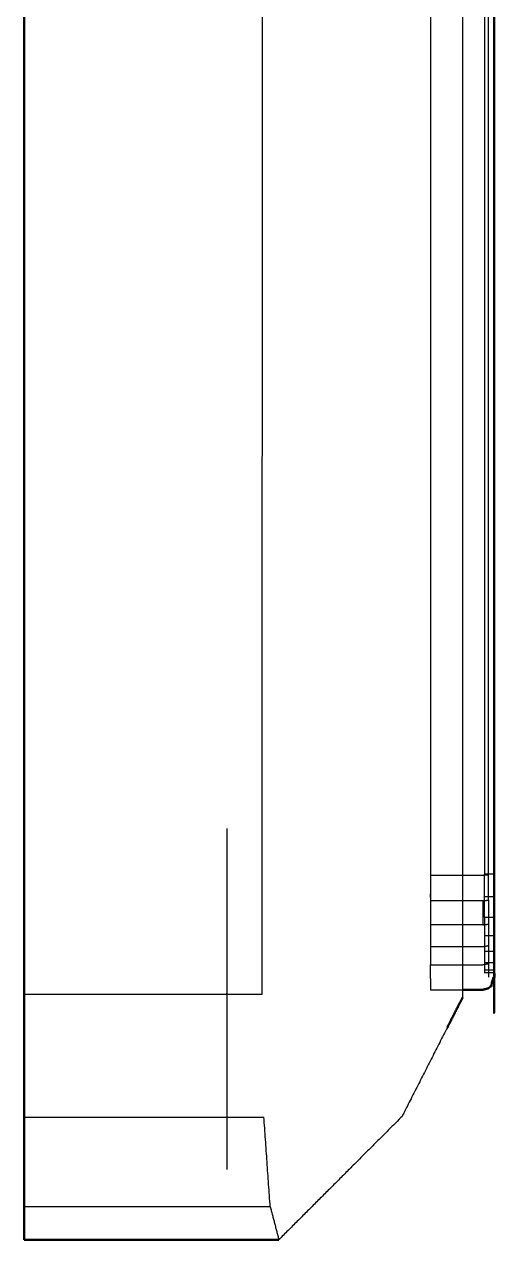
# Model space of a CAD drawing. Header units: centimetres. Extents: x 0 to 39.7, y 0 to 97.2.
# Drawn here: x 13.24 to 17.21, y 0 to 10.23 of the extents above; entities that cross this region are included whole.
import ezdxf

# ---------------------------------------------------------------- set-up
doc = ezdxf.new("R2010")
doc.units = ezdxf.units.CM
doc.layers.add('Make2D$Oculto$Curvas', color=7, linetype='Continuous', true_color=0x8c8c8c)
doc.layers.add('Make2D$Visible$Curvas', color=7, linetype='Continuous')
doc.layers.add('Make2D$Visible$CurvasDeSiluetaDeEscena', color=7, linetype='Continuous', lineweight=50)

msp = doc.modelspace()

# ---------------------------------------------------------------- linework, layer by layer
at = {"layer": 'Make2D$Oculto$Curvas', "color": 7, "lineweight": -3}
for points in [[(16.66357517242432, 13.54898249524274), (16.66357517242432, 13.52477112353863), (16.66357517242432, 13.45336479234565), (16.66357517242432, 13.33832785775693), (16.66357517242432, 13.18544196881633), (16.66357517242432, 13.0023722815951), (16.66357517242432, 12.79829194998221), (16.66357517242432, 12.58344105136745), (16.66357517242432, 3.06884101283913), (16.66357517242432, 2.853990106339161)], [(16.93529188632965, 13.18549709280709), (16.93529188632965, 2.466840026754092)], [(17.11864247918129, 12.57538844052123), (17.11864247918129, 3.076893577011219)], [(16.66357517242432, 3.068840693044038), (17.10546836256981, 3.068840693044038)], [(17.10546836256981, 3.068840693044038), (17.15297698974609, 3.069555950863347)], [(17.20048487186432, 3.076893577011219), (17.11864247918129, 3.076893577011219)], [(17.11864247918129, 2.886063076681047), (17.11864247918129, 3.076893303892206)], [(17.11864247918129, 2.712458598205515), (17.11864247918129, 2.886063076681047)], [(17.20048487186432, 2.886063076681047), (17.11864247918129, 2.886063076681047)], [(16.66357517242432, 2.853990106339161), (16.66357517242432, 2.649915711923605)], [(16.66357517242432, 2.853989794431214), (17.10546836256981, 2.853989794431214)], [(17.10546836256981, 2.853989794431214), (17.15297698974609, 2.85689254270212)], [(17.10546836256981, 2.853989794431214), (17.10546836256981, 2.649915423282806)], [(17.11864247918129, 2.712458844524583), (17.11864247918129, 2.556717852247729)], [(17.20048487186432, 2.712458844524583), (17.11864247918129, 2.712458844524583)], [(16.66357517242432, 2.649915711923605), (16.66357517242432, 2.466840026754092), (16.66357517242432, 2.31394812753247)], [(17.10546836256981, 2.649915423282806), (16.66357517242432, 2.649915423282806)], [(17.10546836256981, 2.649915423282806), (17.15297698974609, 2.655565945518603)], [(16.66357517242432, 2.466840026754092), (16.93540047348198, 2.466840026754092)], [(17.11864247918129, 2.556717852247729), (17.11864247918129, 2.426666456625213)], [(17.20048487186432, 2.556717852247729), (17.11864247918129, 2.556717852247729)], [(17.11864247918129, 2.426666456625213), (17.11864247918129, 2.328801564996056)], [(17.20048487186432, 2.426666456625213), (17.11864247918129, 2.426666456625213)], [(16.66357517242432, 2.31394812753247), (16.93563137512108, 2.31394812753247)], [(16.66357517242432, 2.198917093752662), (16.66357517242432, 2.31394812753247)], [(17.11864247918129, 2.328801564996056), (17.11864247918129, 2.268058443217811)], [(17.20048487186432, 2.328801564996056), (17.11864247918129, 2.328801564996056)], [(17.11864247918129, 2.268058443217811), (17.11864247918129, 2.246553056292655)], [(17.20048487186432, 2.268058443217811), (17.11864247918129, 2.268058443217811)], [(16.66357517242432, 2.198917093752662), (16.66357517242432, 2.127516656528286)], [(17.20048487186432, 2.246553056292655), (17.11864247918129, 2.246553056292655)], [(16.66357517242432, 2.127516656528286), (16.66357517242432, 2.103293293887909)], [(16.66357517242432, 2.103293293887909), (16.93542671511509, 2.103293293887909)], [(16.80650860071182, 1.786339850226206), (16.43965914845467, 1.066357554359683), (16.42433255910873, 1.036281052526824), (15.89048802852631, 0.5024321094589865), (15.38805514574051, 7.325422259896186e-07)], [(13.24461549520493, 1.032018701831966), (15.26205092668533, 1.032018657412692)], [(15.31530171632767, 0.2765238261486687), (15.26205092668533, 1.032018657412692)]]:
    msp.add_open_spline(points, degree=1, dxfattribs=at)
for points, knots in [([(14.95073884725571, 2.06393544683398), (14.95073884725571, 1.802957712493821), (14.95073884725571, 1.5453404641597), (14.95073884725571, 1.308429861484868), (14.95073884725571, 1.10131561360938), (14.95073884725571, 0.9319668626215076), (14.95073884725571, 0.8068805161204864), (14.95073884725571, 0.730872630899654), (14.95073884725571, 0.7068578757121529)], [19.02767432582316, 19.02767432582316, 20, 21, 22, 23, 24, 25, 26, 27, 27]), ([(14.95073884725571, 0.7067374490601921), (14.95073884725571, 0.695354257798094), (14.95073884725571, 0.6169860287606781), (14.95073884725571, 0.5905274831742915)], [-0.08945533765454172, -0.08945533765454172, 0, 1, 2, 2])]:
    msp.add_open_spline(points, degree=1, knots=knots, dxfattribs=at)
at = {"layer": 'Make2D$Visible$Curvas', "color": 7, "lineweight": -3}
for points in [[(15.25141596794128, 16.74078779474167), (15.24362862110138, 2.063918854444694)], [(17.15297698974609, 3.069556266492484), (17.15297698974609, 12.58271983308172)], [(17.15297698974609, 2.856892850469379), (17.15297698974609, 3.069556266492484)], [(17.15297698974609, 2.856892850469379), (17.15297698974609, 2.655566230335282)], [(17.15297698974609, 2.655566230335282), (17.15297698974609, 2.474958177711954)], [(16.93529188632965, 2.466840026754092), (16.93529188632965, 2.039093240633655)], [(16.93540047348198, 2.466840026754092), (17.10546836256981, 2.466840026754092)], [(17.10546836256981, 2.466840026754092), (17.15297698974609, 2.474958177711954)], [(17.15297698974609, 2.474958177711954), (17.15297698974609, 2.32414052046645)], [(16.93563137512108, 2.31394812753247), (17.10546836256981, 2.31394812753247)], [(17.10546836256981, 2.31394812753247), (17.15297698974609, 2.32414052046645)], [(17.15297698974609, 2.32414052046645), (17.15297698974609, 2.210659207854768)], [(15.24362862110138, 2.063918854444694), (13.24461549520493, 2.064032099791348)], [(15.31544029712677, 0.2765126429436435), (13.24461549520493, 0.276524397629025)], [(15.31544029712677, 0.2765126429436435), (15.38805514574051, 7.325422259896186e-07)]]:
    msp.add_open_spline(points, degree=1, dxfattribs=at)
at = {"layer": 'Make2D$Visible$Curvas', "color": 7}
msp.add_open_spline([(16.93542671511509, 2.103293293887909), (17.10546836256981, 2.103293293887909), (17.15297698974609, 2.116078490073761), (17.18775555491447, 2.150863760446164), (17.20048487186432, 2.198315017716808), (17.20048487186432, 2.220732357025753), (17.20048487186432, 2.285069640552273), (17.20048487186432, 2.388716184225949), (17.20048487186432, 2.526444659350162), (17.20048487186432, 2.691400530651244), (17.20048487186432, 2.875268949336238), (17.20048487186432, 3.074181573531938), (17.20048487186432, 12.57809449925203), (17.20048487186432, 12.77701307660966), (17.20048487186432, 12.96088147433092), (17.20048487186432, 13.12583731186162), (17.20048487186432, 13.26357170256687), (17.20048487186432, 13.36721819249304), (17.20048487186432, 13.43154945564316), (17.20048487186432, 13.45397269059874), (17.18775555491447, 13.50142394873947), (17.15297698974609, 13.53619729881995)], degree=1, knots=[0.6151974023434571, 0.6151974023434571, 1, 2, 3, 4, 5, 6, 7, 8, 9, 10, 11, 12, 13, 14, 15, 16, 17, 18, 19, 20, 21, 21], dxfattribs=at)
for points in [[(13.24461549520493, 4.009834384532951e-07), (13.24461549520493, 0.276524397629025), (13.24461549520493, 1.032019353704392), (13.24461549520493, 2.064032099791348), (13.24461549520493, 12.92730047518793)], [(16.93529188632965, 2.039093240633655), (16.80650860071182, 1.786339850226206)], [(13.24461549520493, 4.009834384532951e-07), (15.38805514574051, 7.325422259896186e-07)]]:
    msp.add_open_spline(points, degree=1, dxfattribs=at)
at = {"layer": 'Make2D$Visible$Curvas', "color": 7, "lineweight": -3}
msp.add_open_spline([(14.95073884725571, 3.460967977685506), (14.95073884725571, 3.432059768699247), (14.95073884725571, 3.351337240250146), (14.95073884725571, 3.22191771364794), (14.95073884725571, 3.048760293854144), (14.95073884725571, 2.838528778857281), (14.95073884725571, 2.599293636501436), (14.95073884725571, 2.340257823155326), (14.95073884725571, 2.07136339309163), (14.95073884725571, 2.06393544683398)], degree=1, knots=[11, 11, 12, 13, 14, 15, 16, 17, 18, 19, 19.02767432582316, 19.02767432582316], dxfattribs=at)
at = {"layer": 'Make2D$Visible$CurvasDeSiluetaDeEscena', "color": 7}
msp.add_open_spline([(16.93542671511509, 2.103293293887909), (17.10546836256981, 2.103293293887909), (17.15297698974609, 2.116078490073761), (17.18775555491447, 2.150863760446164), (17.20048487186432, 2.198315017716808), (17.20048487186432, 2.220732357025753), (17.20048487186432, 2.285069640552273), (17.20048487186432, 2.388716184225949), (17.20048487186432, 2.526444659350162), (17.20048487186432, 2.691400530651244), (17.20048487186432, 2.875268949336238), (17.20048487186432, 3.074181573531938), (17.20048487186432, 12.57809449925203), (17.20048487186432, 12.77701307660966), (17.20048487186432, 12.96088147433092), (17.20048487186432, 13.12583731186162), (17.20048487186432, 13.26357170256687), (17.20048487186432, 13.36721819249304), (17.20048487186432, 13.43154945564316), (17.20048487186432, 13.45397269059874), (17.18775555491447, 13.50142394873947), (17.15297698974609, 13.53619729881995)], degree=1, knots=[0.6151974023434571, 0.6151974023434571, 1, 2, 3, 4, 5, 6, 7, 8, 9, 10, 11, 12, 13, 14, 15, 16, 17, 18, 19, 20, 21, 21], dxfattribs=at)
for points in [[(13.24461549520493, 4.009834384532951e-07), (13.24461549520493, 0.276524397629025), (13.24461549520493, 1.032019353704392), (13.24461549520493, 2.064032099791348), (13.24461549520493, 12.92730047518793)], [(16.93529188632965, 2.039093240633655), (16.80650860071182, 1.786339850226206)], [(13.24461549520493, 4.009834384532951e-07), (15.38805514574051, 7.325422259896186e-07)]]:
    msp.add_open_spline(points, degree=1, dxfattribs=at)

doc.saveas('drawing.dxf')
